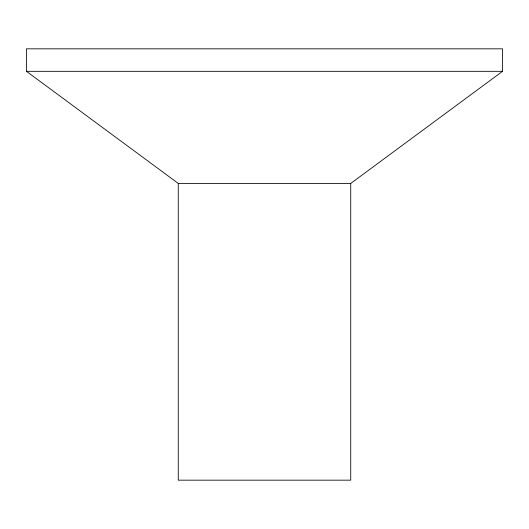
<?xml version="1.0" encoding="UTF-8"?>
<svg xmlns="http://www.w3.org/2000/svg" width="529" height="529" viewBox="0 0 529 529"><rect width="100%" height="100%" fill="white"/><g stroke="black" fill="none" stroke-linecap="round" stroke-linejoin="round"><path stroke-width="0.79" d="M350.734 183.431L502.55 71.322L502.55 48.833L26.45 48.833L26.45 71.322L178.266 183.431L350.734 183.431L350.734 480.167L178.266 480.167L178.266 183.431M26.45 71.322L502.55 71.322"/></g></svg>
